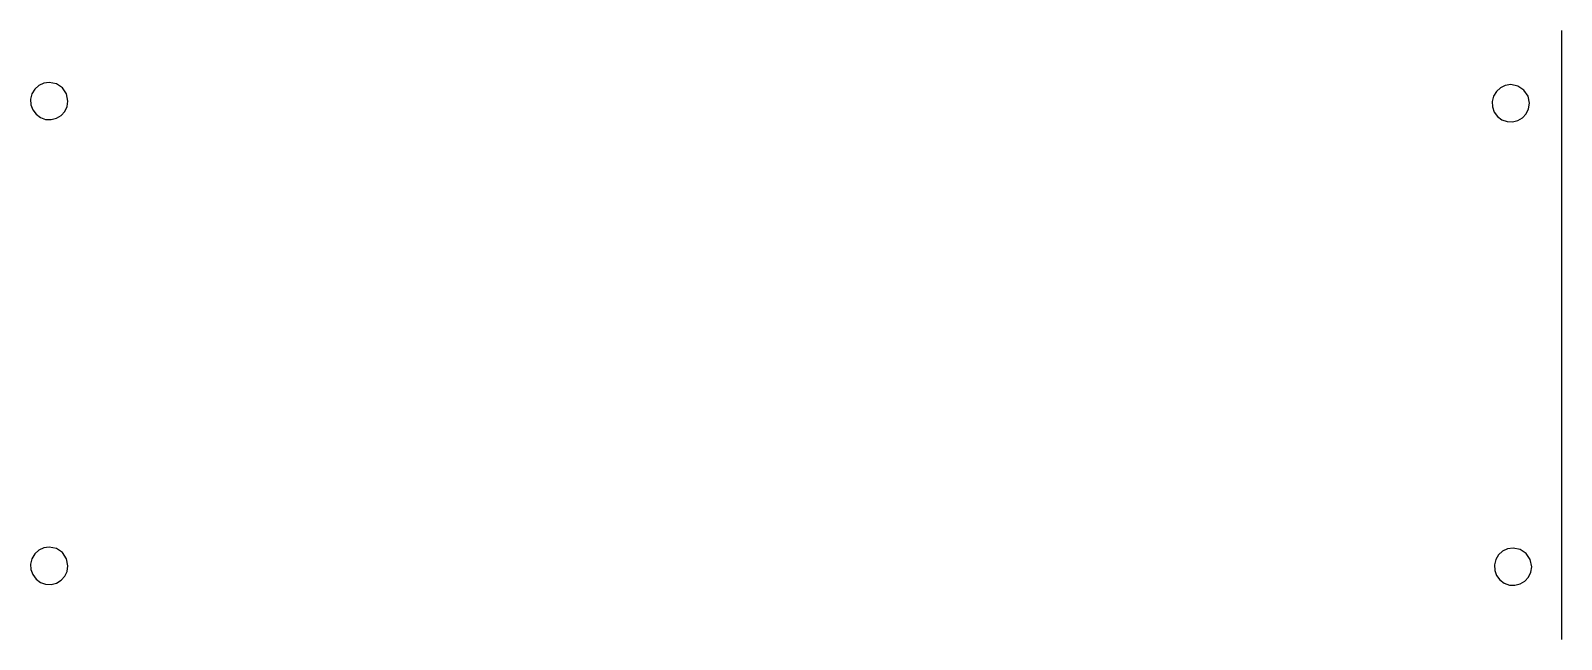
# Model space of a CAD drawing. Extents: x 50 to 229, y 780 to 851.
import ezdxf

# ---------------------------------------------------------------- set-up
doc = ezdxf.new("R2010")
doc.units = 0

msp = doc.modelspace()

# ---------------------------------------------------------------- linework, layer by layer
at = {"layer": 'cut_line', "color": 7}
msp.add_lwpolyline([(229.05462, 851.271216), (229.05462, 780.24227)], dxfattribs=at)
at = {"layer": 'milled_holes', "color": 18}
for points in [[(52.627068, 845.235459), (51.987267, 845.139654), (51.414834, 844.867732), (50.94455, 844.442933), (50.611197, 843.888497), (50.454868, 843.260735), (50.48703, 842.627816), (50.699524, 842.030767), (51.084187, 841.510615), (51.604339, 841.125952), (52.201388, 840.913458), (52.834307, 840.881296), (53.462069, 841.037625), (54.016505, 841.370978), (54.441304, 841.841262), (54.713226, 842.413695), (54.809031, 843.053496), (54.642939, 843.888497), (54.169949, 844.596377), (53.462069, 845.069367), (52.627068, 845.235459), (52.627068, 845.235459)], [(223.1476, 844.970032), (222.507799, 844.874227), (221.935366, 844.602305), (221.465082, 844.177506), (221.131729, 843.62307), (220.9754, 842.995308), (221.007562, 842.362389), (221.220056, 841.76534), (221.604719, 841.245188), (222.124871, 840.860525), (222.72192, 840.648031), (223.354839, 840.615869), (223.982601, 840.772198), (224.537037, 841.105551), (224.961836, 841.575835), (225.233758, 842.148268), (225.329563, 842.788069), (225.163471, 843.62307), (224.690481, 844.33095), (223.982601, 844.80394), (223.1476, 844.970032), (223.1476, 844.970032)], [(52.627068, 791.003333), (51.987267, 790.907528), (51.414834, 790.635606), (50.94455, 790.210807), (50.611197, 789.656371), (50.454868, 789.028609), (50.48703, 788.39569), (50.699524, 787.798641), (51.084187, 787.278489), (51.604339, 786.893826), (52.201388, 786.681332), (52.834307, 786.64917), (53.462069, 786.805499), (54.016505, 787.138852), (54.441304, 787.609136), (54.713226, 788.181569), (54.809031, 788.82137), (54.642939, 789.656371), (54.169949, 790.364251), (53.462069, 790.837241), (52.627068, 791.003333), (52.627068, 791.003333)], [(223.41225, 790.904343), (222.772449, 790.808538), (222.200016, 790.536616), (221.729732, 790.111817), (221.396379, 789.557381), (221.24005, 788.929619), (221.272212, 788.2967), (221.484706, 787.699651), (221.869369, 787.179499), (222.389521, 786.794836), (222.98657, 786.582342), (223.619489, 786.55018), (224.247251, 786.706509), (224.801687, 787.039862), (225.226486, 787.510146), (225.498408, 788.082579), (225.594213, 788.72238), (225.428121, 789.557381), (224.955131, 790.265261), (224.247251, 790.738251), (223.41225, 790.904343), (223.41225, 790.904343)]]:
    msp.add_lwpolyline(points, dxfattribs=at)

doc.saveas('drawing.dxf')
